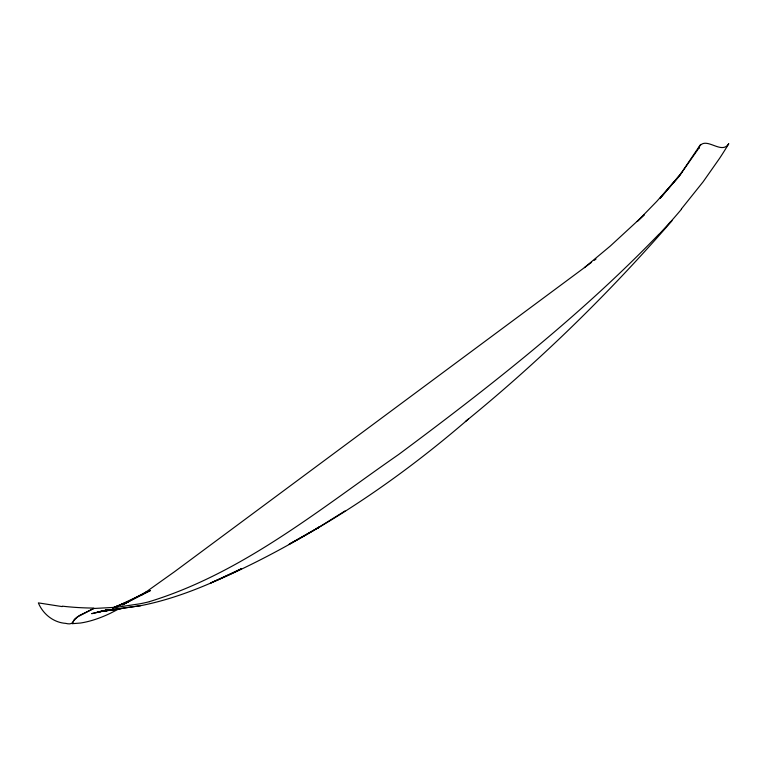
<?xml version="1.0" encoding="UTF-8"?>
<svg xmlns="http://www.w3.org/2000/svg" width="767" height="767" viewBox="0 0 767 767"><rect width="100%" height="100%" fill="white"/><g stroke="black" fill="none" stroke-linecap="round" stroke-linejoin="round"><path stroke-width="1.15" d="M698.91 148.482L699.14 147.312M699.264 146.785C705.956 135.692 721.584 155.317 728.65 143.784M681.805 172.441L660.051 198.375L679.236 176.113L700.597 144.426M699.025 147.878L679.236 176.113L656.705 201.453L637.166 221.51L644.203 214.798L610.388 245.967L584.396 267.645M681.326 209.027L703.109 181.817L719.609 158.309A435.809 415.465 13.2 0 0 728.717 143.822M672.026 220.743C609.008 293.387 539.987 360.864 465.377 421.572M658.815 234.347C579.794 316.244 489.777 386.693 398.639 454.505C319.638 509.221 242.631 573.035 149.421 601.635M468.33 419.118C413.116 466.825 353.434 509.461 289.188 544.187L319.024 527.178L315.812 529.172L344.987 510.985M591.578 262.314L174.55 571.703L141.866 594.952M594.233 260.339L596.007 259.025M93.737 608.519L79.365 615.518L75.147 618.653A125.126 38.177 53.4 0 0 73.737 620.436C72.597 624.29 69.5 624.328 65.674 623.36C53.46 622.555 42.933 614.022 38.35 602.881L62.165 606.601M319.024 527.178C284.116 548.156 248.057 567.264 210.503 583.054L241.519 568.702C209.401 584.646 175.988 598.739 140.668 605.681L104.274 610.829L140.668 605.681M146.938 591.482L122.528 604.895L150.485 590.504L113.861 607.761M119.527 608.567L110.697 613.121A121.848 58.359 -46.6 0 1 80.372 623.044L72.069 623.696L73.853 620.522L77.39 616.975L93.737 608.49L117.073 607.224L140.131 603.763A130.256 81.254 -5.5 0 0 149.45 601.683M113.938 607.732L126.728 602.229L112.95 607.847M113.171 607.828L128.453 601.788L112.481 607.963M107.965 610.091L91.704 613.658L105.702 610.311M106.23 610.043L102.864 611.146L121.176 608.854M106.114 610.129L102.864 611.146L119.441 608.96L98.521 611.836L113.046 609.334L97.093 612.104L111.33 609.449M113.689 607.761L118.013 606.409M104.35 610.657L105.875 610.244M670.31 221.951A736.531 707.979 33 0 1 658.949 234.462M681.518 209.18A776.29 745.169 27.9 0 1 670.406 222.037M93.785 608.068A194.693 124.8 -4 0 1 62.328 606.17"/></g></svg>
